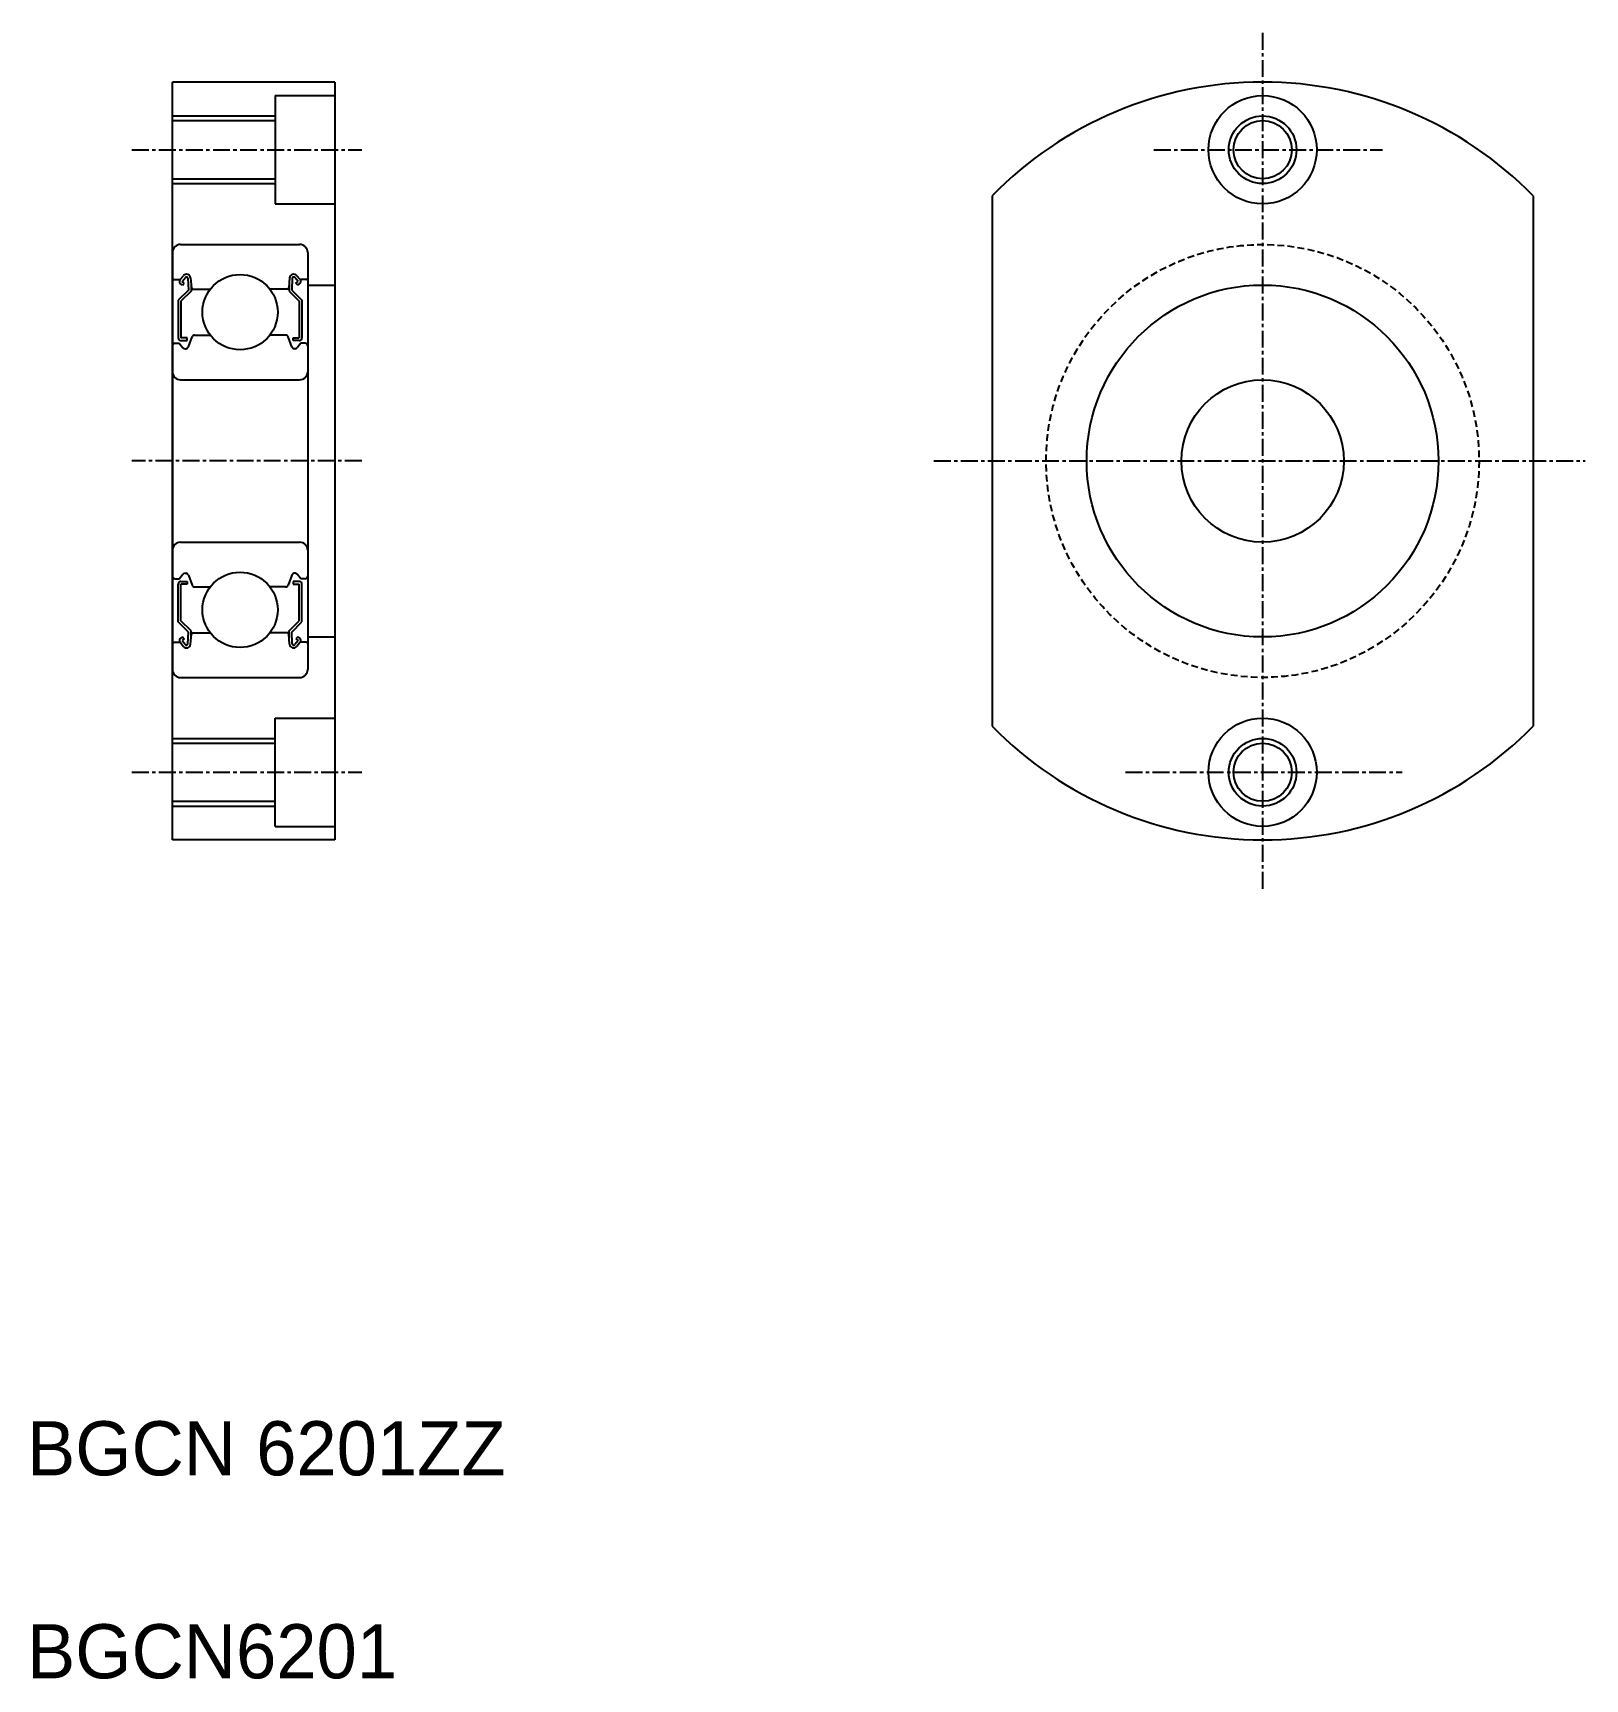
# Model space of a CAD drawing. Extents: x 151 to 265, y 68 to 190.
import ezdxf

# ---------------------------------------------------------------- set-up
doc = ezdxf.new("R2010")
doc.units = 0
doc.linetypes.add('CENTER', pattern=[2, 1.25, -0.25, 0.25, -0.25])
doc.linetypes.add('DASHED', pattern=[0.75, 0.5, -0.25])
doc.layers.get('0').update_dxf_attribs({"linetype": 'CONTINUOUS'})
doc.layers.add('CENTER', color=1, linetype='CENTER')

msp = doc.modelspace()

# ---------------------------------------------------------------- linework, layer by layer
for p, q in [((160.86, 130.34), (160.86, 186.34)), ((172.86, 186.34), (160.86, 186.34)), ((166.86, 186.34), (166.86, 186.34)), ((169.86, 186.34), (169.86, 186.34)), ((172.86, 186.34), (172.86, 130.34)), ((168.46, 185.34), (168.46, 177.34)), ((168.46, 185.34), (172.86, 185.34)), ((160.86, 183.49), (168.46, 183.49)), ((160.86, 179.19), (168.46, 179.19)), ((221.44, 177.93), (221.44, 138.74)), ((261.44, 177.93), (261.44, 138.74)), ((168.46, 177.34), (172.86, 177.34)), ((161.46, 174.34), (170.26, 174.34)), ((160.86, 173.74), (160.86, 142.94)), ((170.86, 173.74), (170.86, 142.94)), ((160.96, 171.74), (161.42, 171.74)), ((161.42, 171.74), (161.67, 172.03)), ((161.57, 171.61), (161.82, 171.91)), ((161.73, 171.48), (161.57, 171.61)), ((162, 171.85), (162.04, 170.97)), ((162.2, 171.87), (162.26, 171.13)), ((169.52, 171.87), (169.46, 171.13)), ((169.72, 171.85), (169.68, 170.97)), ((170.15, 171.61), (169.9, 171.91)), ((169.99, 171.48), (170.15, 171.61)), ((170.3, 171.74), (170.05, 172.03)), ((170.76, 171.74), (170.3, 171.74)), ((162.04, 170.97), (161.29, 170.22)), ((161.6, 171.33), (161.44, 171.45)), ((162.24, 170.89), (161.49, 170.14)), ((161.6, 171.33), (161.73, 171.48)), ((162.24, 171.36), (162.24, 170.89)), ((162.36, 171.04), (163.66, 171.04)), ((169.36, 171.04), (168.06, 171.04)), ((169.48, 171.36), (169.48, 170.89)), ((169.48, 170.89), (170.23, 170.14)), ((169.68, 170.97), (170.43, 170.22)), ((170.12, 171.33), (169.99, 171.48)), ((170.12, 171.33), (170.27, 171.45)), ((170.86, 171.34), (172.86, 171.34)), ((161.29, 170.22), (161.29, 167.44)), ((161.49, 170.14), (161.49, 167.44)), ((170.23, 170.14), (170.23, 167.44)), ((170.43, 170.22), (170.43, 167.44)), ((161.06, 167.04), (161.36, 167.04)), ((161.36, 167.04), (161.63, 166.71)), ((161.94, 167.44), (161.49, 167.44)), ((161.49, 167.24), (161.94, 167.24)), ((161.94, 167.24), (161.94, 167.44)), ((162.04, 166.77), (162.31, 167.51)), ((162.5, 167.64), (163.66, 167.64)), ((169.22, 167.64), (168.06, 167.64)), ((169.68, 166.77), (169.41, 167.51)), ((169.78, 167.44), (170.23, 167.44)), ((169.78, 167.24), (169.78, 167.44)), ((170.23, 167.24), (169.78, 167.24)), ((170.36, 167.04), (170.08, 166.71)), ((170.66, 167.04), (170.36, 167.04)), ((161.79, 166.64), (161.85, 166.64)), ((169.93, 166.64), (169.87, 166.64)), ((161.46, 164.34), (170.26, 164.34)), ((161.46, 152.34), (170.26, 152.34)), ((161.06, 149.64), (161.36, 149.64)), ((161.36, 149.64), (161.63, 149.97)), ((161.79, 150.04), (161.85, 150.04)), ((162.04, 149.91), (162.31, 149.17)), ((169.68, 149.91), (169.41, 149.17)), ((169.93, 150.04), (169.87, 150.04)), ((170.36, 149.64), (170.08, 149.97)), ((170.66, 149.64), (170.36, 149.64)), ((161.29, 146.45), (161.29, 149.24)), ((161.49, 149.44), (161.94, 149.44)), ((161.49, 146.54), (161.49, 149.24)), ((161.94, 149.24), (161.49, 149.24)), ((161.94, 149.44), (161.94, 149.24)), ((162.5, 149.04), (163.66, 149.04)), ((169.22, 149.04), (168.06, 149.04)), ((170.23, 149.44), (169.78, 149.44)), ((169.78, 149.44), (169.78, 149.24)), ((169.78, 149.24), (170.23, 149.24)), ((170.23, 146.54), (170.23, 149.24)), ((170.43, 146.45), (170.43, 149.24)), ((162.04, 145.7), (161.29, 146.45)), ((162.24, 145.79), (161.49, 146.54)), ((169.48, 145.79), (170.23, 146.54)), ((169.68, 145.7), (170.43, 146.45)), ((160.96, 144.94), (161.42, 144.94)), ((161.42, 144.94), (161.67, 144.64)), ((161.6, 145.35), (161.44, 145.22)), ((161.73, 145.19), (161.57, 145.07)), ((161.57, 145.07), (161.82, 144.77)), ((161.6, 145.35), (161.73, 145.19)), ((162, 144.83), (162.04, 145.7)), ((162.2, 144.81), (162.26, 145.55)), ((162.24, 145.32), (162.24, 145.79)), ((162.36, 145.64), (163.66, 145.64)), ((169.36, 145.64), (168.06, 145.64)), ((169.52, 144.81), (169.46, 145.55)), ((169.48, 145.32), (169.48, 145.79)), ((169.72, 144.83), (169.68, 145.7)), ((170.15, 145.07), (169.9, 144.77)), ((170.12, 145.35), (169.99, 145.19)), ((169.99, 145.19), (170.15, 145.07)), ((170.3, 144.94), (170.05, 144.64)), ((170.12, 145.35), (170.27, 145.22)), ((170.76, 144.94), (170.3, 144.94)), ((170.86, 145.34), (172.86, 145.34)), ((161.46, 142.34), (170.26, 142.34)), ((163.86, 142.34), (163.86, 142.34)), ((165.86, 142.34), (165.86, 142.34)), ((168.46, 131.34), (168.46, 139.34)), ((168.46, 139.34), (172.86, 139.34)), ((160.86, 137.49), (168.46, 137.49)), ((160.86, 133.19), (168.46, 133.19)), ((172.86, 130.34), (160.86, 130.34)), ((168.46, 131.34), (172.86, 131.34))]:
    msp.add_line(p, q)
at = {"color": 3}
for p, q in [((160.86, 183.84), (168.46, 183.84)), ((160.86, 178.84), (168.46, 178.84)), ((160.86, 137.84), (168.46, 137.84)), ((160.86, 132.84), (168.46, 132.84))]:
    msp.add_line(p, q, dxfattribs=at)
for centre, radius in [((241.44, 181.34), 4), ((241.44, 181.34), 2.15), ((165.86, 169.34), 2.78), ((165.86, 169.34), 2.78), ((241.44, 158.34), 13), ((241.44, 158.34), 6), ((165.86, 147.34), 2.78), ((165.86, 147.34), 2.78), ((241.44, 135.34), 4), ((241.44, 135.34), 2.15)]:
    msp.add_circle(centre, radius)
for centre in [(241.44, 181.34), (241.44, 135.34)]:
    msp.add_circle(centre, 2.5, dxfattribs=at)
at = {"color": 3, "linetype": 'DASHED'}
msp.add_circle((241.44, 158.34), 16, dxfattribs=at)
for centre, radius, start, end in [((241.44, 158.34), 28, 44.4153, 135.5847), ((161.46, 173.74), 0.6, 90, 180), ((170.26, 173.74), 0.6, 0, 90), ((160.96, 171.84), 0.1, 180, 270), ((161.57, 171.61), 0.2, 140.0012, 230.087), ((161.9, 171.84), 0.3, 4.9968, 140.0012), ((161.9, 171.84), 0.1, 2.8198, 140.0002), ((169.82, 171.84), 0.3, 39.9988, 175.0032), ((169.82, 171.84), 0.1, 39.9998, 177.1802), ((170.15, 171.61), 0.2, 309.913, 39.9988), ((170.76, 171.84), 0.1, 270, 0), ((162.36, 171.14), 0.1, 184.9968, 270), ((169.36, 171.14), 0.1, 270, 355.0032), ((161.06, 166.84), 0.2, 90, 180), ((161.49, 167.44), 0.2, 180, 270), ((161.79, 166.84), 0.2, 219.9952, 270), ((161.85, 166.84), 0.2, 270, 339.9916), ((162.5, 167.44), 0.2, 90, 159.9916), ((169.22, 167.44), 0.2, 20.0084, 90), ((169.87, 166.84), 0.2, 200.0084, 270), ((169.93, 166.84), 0.2, 270, 320.0048), ((170.23, 167.44), 0.2, 270, 0), ((170.66, 166.84), 0.2, 0, 90), ((161.46, 164.94), 0.6, 180, 270), ((170.26, 164.94), 0.6, 270, 0), ((161.46, 151.74), 0.6, 90, 180), ((170.26, 151.74), 0.6, 0, 90), ((161.06, 149.84), 0.2, 180, 270), ((161.79, 149.84), 0.2, 90, 140.0048), ((161.85, 149.84), 0.2, 20.0084, 90), ((169.87, 149.84), 0.2, 90, 159.9916), ((169.93, 149.84), 0.2, 39.9952, 90), ((170.66, 149.84), 0.2, 270, 0), ((161.49, 149.24), 0.2, 90, 180), ((162.5, 149.24), 0.2, 200.0084, 270), ((169.22, 149.24), 0.2, 270, 339.9916), ((170.23, 149.24), 0.2, 0, 90), ((160.96, 144.84), 0.1, 90, 180), ((161.57, 145.07), 0.2, 129.913, 219.9988), ((161.9, 144.83), 0.3, 219.9988, 355.0032), ((161.9, 144.83), 0.1, 219.9998, 357.1802), ((162.36, 145.54), 0.1, 90, 175.0032), ((169.36, 145.54), 0.1, 4.9968, 90), ((169.82, 144.83), 0.3, 184.9968, 320.0012), ((169.82, 144.83), 0.1, 182.8198, 320.0002), ((170.15, 145.07), 0.2, 320.0012, 50.087), ((170.76, 144.84), 0.1, 0, 90), ((161.46, 142.94), 0.6, 180, 270), ((170.26, 142.94), 0.6, 270, 0), ((241.44, 158.34), 28, 224.4153, 315.5847)]:
    msp.add_arc(centre, radius, start, end)
at = {"layer": 'CENTER', "color": 1, "linetype": 'CENTER'}
for p, q in [((241.44, 189.97), (241.44, 126.7)), ((157.86, 181.34), (174.86, 181.34)), ((233.4, 181.34), (250.3, 181.34)), ((174.86, 158.34), (157.86, 158.34)), ((217.14, 158.34), (265.28, 158.34)), ((157.86, 135.34), (174.86, 135.34)), ((231.31, 135.34), (251.75, 135.34))]:
    msp.add_line(p, q, dxfattribs=at)

# ---------------------------------------------------------------- texts
for s, p in [('BGCN 6201ZZ', (150.11, 83.38)), ('BGCN6201', (150.11, 68.38))]:
    msp.add_text(s, height=4).set_placement(p)

doc.saveas('drawing.dxf')
